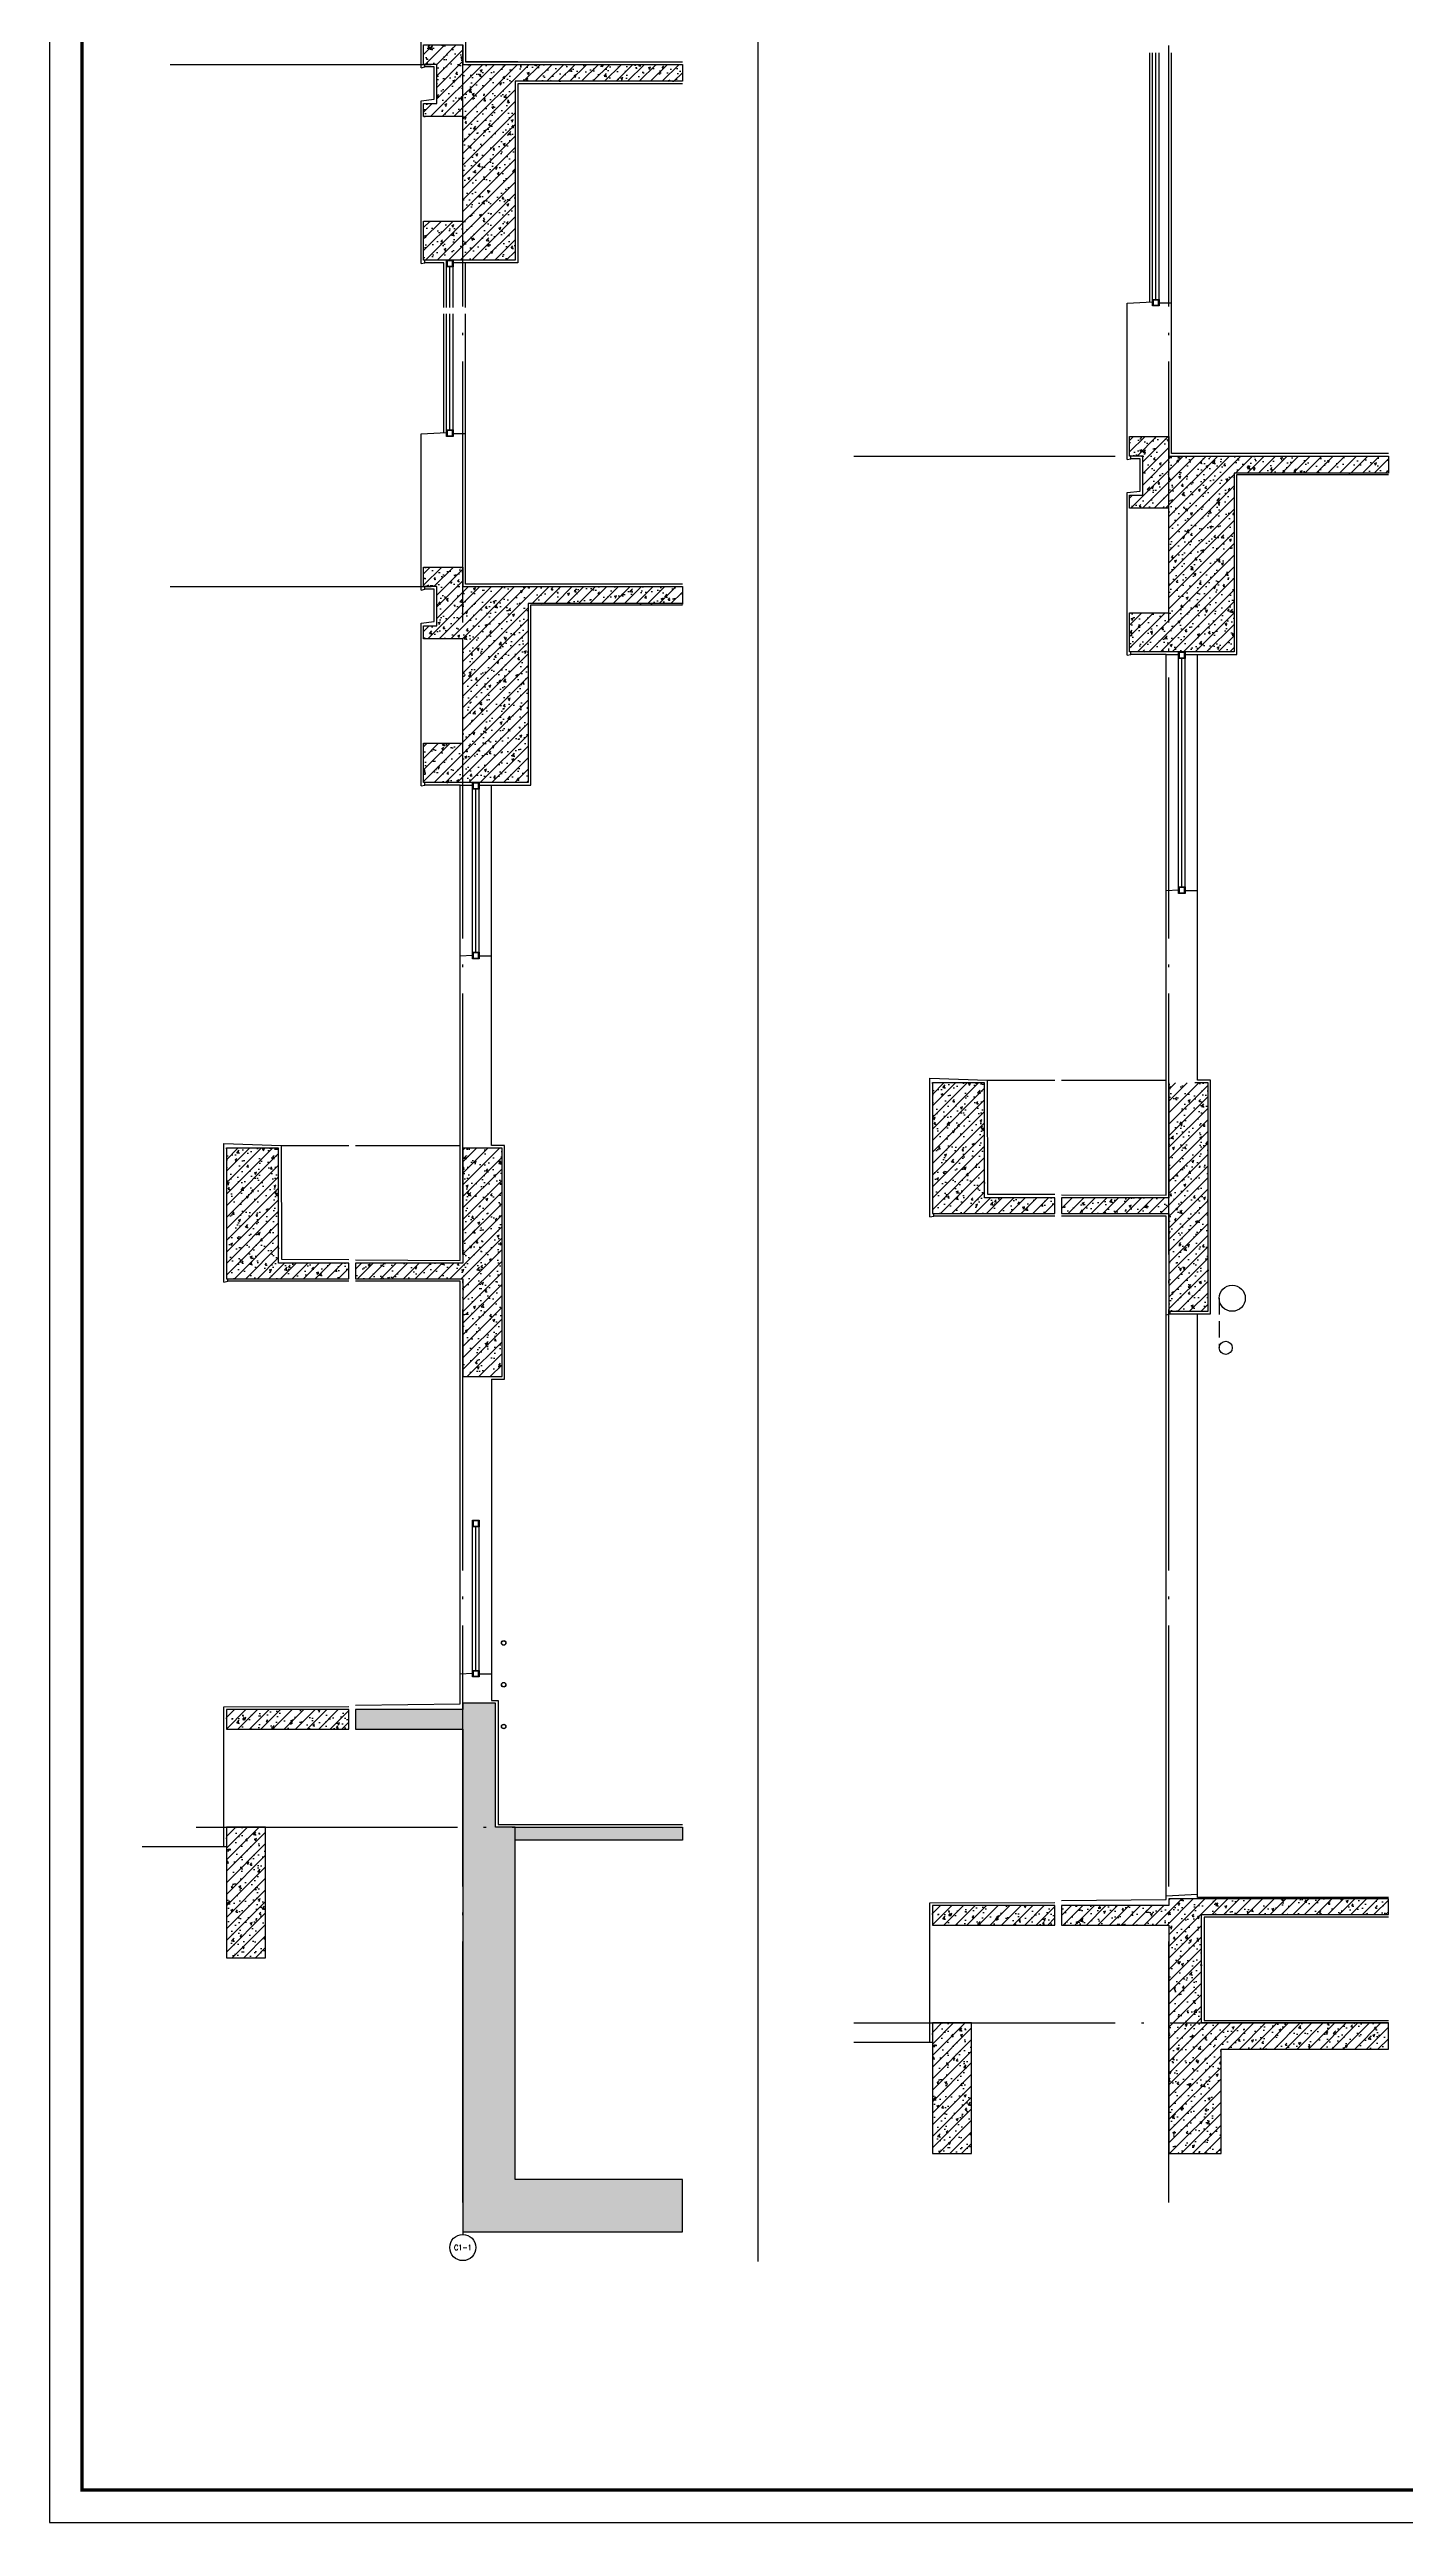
# Model space of a CAD drawing. Extents: x 6843040 to 15500510, y -6507076 to -4940511.
# Drawn here: x 7692529 to 7702910, y -6183597 to -6164658 of the extents above; entities that cross this region are included whole.
import ezdxf
from ezdxf.enums import TextEntityAlignment as Align

# ---------------------------------------------------------------- set-up
doc = ezdxf.new("R2010")
doc.units = 0
doc.header["$LTSCALE"] = 1000
doc.header["$MEASUREMENT"] = 0
doc.linetypes.add('DASH_50', pattern=[0.175, 0.125, -0.05])
doc.linetypes.add('DOTE', pattern=[2.42, 2, -0.2, 0.02, -0.2])
for name, color, linetype in [('AXIS', 3, 'Continuous'), ('AXIS_TEXT', 7, 'Continuous'), ('COLUMN', 10, 'Continuous'), ('DOTE', 8, 'DOTE'), ('E_LINE_1', 1, 'Continuous'), ('plan-1', 40, 'Continuous'), ('PUB_HATCH', 8, 'Continuous'), ('PUB_TITLE', 4, 'Continuous'), ('RAIL', 163, 'Continuous'), ('WINDOW', 4, 'Continuous'), ('剪力墙线', 211, 'Continuous'), ('批荡层', 213, 'Continuous')]:
    doc.layers.add(name, color=color, linetype=linetype)
doc.styles.add('_TCH_AXIS', font='COMPLEX', dxfattribs={"bigfont": 'GBCBIG'})
doc.styles.add('COMPLEX', font='COMPLEX')
pattern_1 = [(45, (0, 0), (-44.19417382, 44.19417382), []), (50, (0, 0), (179.3150457, -15.6880337), [18.75, -206.25]), (355, (0, 0), (-34.6878334, 188.0480334), [15, -165]), (100.4514, (14.94, -1.3), (144.6273454, 172.3598855), [15.9350475, -175.285528]), (46.1842, (0, 50), (266.810262, -41.3797536), [28.125, -309.375]), (96.6356, (22.23, 46.55), (233.6656764, 243.529468), [23.902572, -262.92825]), (351.1842, (0, 50), (233.665486, 243.52965), [22.5, -247.5]), (21, (25, 37.5), (149.226763, -100.6547227), [18.75, -206.25]), (326, (25, 37.5), (60.828833, 181.2875113), [15, -165]), (71.4514, (37.44, 29.11), (210.055657, 80.6326242), [15.9350475, -175.285528]), (37.5, (0, 0), (3.03996383, 83.22346346), [0, -163, 0, -167.5, 0, -165.625]), (7.5, (0, 0), (65.7673844, 98.602928), [0, -95.5, 0, -159.25, 0, -63.125]), (327.5, (-55.75, 0), (133.45560904, -5.63871793), [0, -62.5, 0, -195, 0, -258.75]), (317.5, (-80.75, 0), (145.7965423, 25.0262456), [0, -81.25, 0, -129.5, 0, -183.75])]

# ---------------------------------------------------------------- blocks, each defined once
blk = doc.blocks.new('护窗栏杆1')
at = {"layer": 'RAIL'}
for centre, radius in [((7607611, -5917854), 17.5), ((7607611, -5917854), 16), ((7607611, -5918174), 17.5), ((7607611, -5918174), 16), ((7607611, -5918494), 17.5), ((7607611, -5918494), 16)]:
    blk.add_circle(centre, radius, dxfattribs=at)
blk = doc.blocks.new('_AXISO')
blk.add_circle((0, 0), 0.5)
at = {"layer": 'AXIS_TEXT', "style": 'COMPLEX', "width": 1.041667}
blk.add_attdef('A', text='', height=0.56, dxfattribs=at).set_placement((-0.25, -0.28), (0.25, -0.28), align=Align.FIT)

msp = doc.modelspace()

# ---------------------------------------------------------------- hatches: boundary and pattern name
at = {"layer": 'PUB_HATCH'}
h = msp.add_hatch(dxfattribs=at)
h.set_pattern_fill('钢筋混凝土', color=256, scale=25, style=0)
h.set_pattern_definition(pattern_1)
h.paths.add_polyline_path([(7695493.5, -6165071.5), (7695493.5, -6164771.5), (7695393.5, -6164771.5), (7695393.5, -6164621.5), (7695693.5, -6164621.5), (7695693.5, -6164771.5), (7697374.1, -6164771.5), (7697374.1, -6164901.5), (7696093.5, -6164901.5), (7696093.5, -6166271.5), (7695393.5, -6166271.5), (7695393.5, -6165971.5), (7695693.5, -6165971.5), (7695693.5, -6165171.5), (7695393.5, -6165171.5), (7695393.5, -6165071.5)])
h = msp.add_hatch(dxfattribs=at)
h.set_pattern_fill('钢筋混凝土', color=256, scale=25, style=0)
h.set_pattern_definition([(45, (84465.19, -290354.1), (-44.19417382, 44.19417382), []), (50, (84465.19, -290354.1), (179.3150457, -15.6880337), [18.75, -206.25]), (355, (84465.19, -290354.1), (-34.6878334, 188.0480334), [15, -165]), (100.4514, (84480.13, -290355.4), (144.6273454, 172.3598855), [15.9350475, -175.285528]), (46.1842, (84465.2, -290304.1), (266.810262, -41.3797536), [28.125, -309.375]), (96.6356, (84487.42, -290307.55), (233.6656764, 243.529468), [23.902572, -262.92825]), (351.1842, (84465.2, -290304.1), (233.665486, 243.52965), [22.5, -247.5]), (21, (84490.19, -290316.6), (149.226763, -100.6547227), [18.75, -206.25]), (326, (84490.19, -290316.6), (60.828833, 181.2875113), [15, -165]), (71.4514, (84502.63, -290324.99), (210.055657, 80.6326242), [15.9350475, -175.285528]), (37.5, (84465.19, -290354.1), (3.03996383, 83.22346346), [0, -163, 0, -167.5, 0, -165.625]), (7.5, (84465.19, -290354.1), (65.7673844, 98.602928), [0, -95.5, 0, -159.25, 0, -63.125]), (327.5, (84409.44, -290354.1), (133.45560904, -5.63871793), [0, -62.5, 0, -195, 0, -258.75]), (317.5, (84384.44, -290354.1), (145.7965423, 25.0262456), [0, -81.25, 0, -129.5, 0, -183.75])])
h.paths.add_polyline_path([(7700798.4, -6167771.5), (7700898.4, -6167771.5), (7700898.4, -6168071.5), (7700798.4, -6168071.5), (7700798.4, -6168171.5), (7701098.4, -6168171.5), (7701098.4, -6168971.5), (7700798.4, -6168971.5), (7700798.4, -6169271.5), (7701598.4, -6169271.5), (7701598.4, -6167901.5), (7702778.9, -6167901.5), (7702778.9, -6167771.5), (7701098.4, -6167771.5), (7701098.4, -6167621.5), (7700798.4, -6167621.5)])
h = msp.add_hatch(dxfattribs=at)
h.set_pattern_fill('钢筋混凝土', color=256, scale=25, style=0)
h.set_pattern_definition(pattern_1)
h.paths.add_polyline_path([(7695493.5, -6169071.5), (7695493.5, -6168771.5), (7695393.5, -6168771.5), (7695393.5, -6168621.5), (7695693.5, -6168621.5), (7695693.5, -6168771.5), (7697374.1, -6168771.5), (7697374.1, -6168901.5), (7696193.5, -6168901.5), (7696193.5, -6170271.5), (7695393.5, -6170271.5), (7695393.5, -6169971.5), (7695693.5, -6169971.5), (7695693.5, -6169171.5), (7695393.5, -6169171.5), (7695393.5, -6169071.5)])
h = msp.add_hatch(dxfattribs=at)
h.set_pattern_fill('钢筋混凝土', color=256, scale=25, style=0)
h.set_pattern_definition([(45, (3932.875, 1000), (-44.19417382, 44.19417382), []), (50, (3932.87, 1000), (179.3150457, -15.6880337), [18.75, -206.25]), (355, (3932.87, 1000), (-34.6878334, 188.0480334), [15, -165]), (100.4514, (3947.82, 998.7), (144.6273454, 172.3598855), [15.9350475, -175.285528]), (46.1842, (3932.87, 1050), (266.810262, -41.3797536), [28.125, -309.375]), (96.6356, (3955.1, 1046.55), (233.6656764, 243.529468), [23.902572, -262.92825]), (351.1842, (3932.87, 1050), (233.665486, 243.52965), [22.5, -247.5]), (21, (3957.87, 1037.5), (149.226763, -100.6547227), [18.75, -206.25]), (326, (3957.87, 1037.5), (60.828833, 181.2875113), [15, -165]), (71.4514, (3970.31, 1029.11), (210.055657, 80.6326242), [15.9350475, -175.285528]), (37.5, (3932.875, 1000), (3.03996383, 83.22346346), [0, -163, 0, -167.5, 0, -165.625]), (7.5, (3932.875, 1000), (65.7673844, 98.602928), [0, -95.5, 0, -159.25, 0, -63.125]), (327.5, (3877.125, 1000), (133.45560904, -5.63871793), [0, -62.5, 0, -195, 0, -258.75]), (317.5, (3852.12, 1000), (145.7965423, 25.0262456), [0, -81.25, 0, -129.5, 0, -183.75])])
h.paths.add_polyline_path([(7700226.3, -6173451.5), (7699688.4, -6173451.5), (7699688.4, -6172571.5), (7699288.4, -6172571.5), (7699288.4, -6173571.5), (7700226.3, -6173571.5)])
h = msp.add_hatch(dxfattribs=at)
h.set_pattern_fill('钢筋混凝土', color=256, scale=25, style=0)
h.set_pattern_definition([(45, (-10231.584, 0), (-44.19417382, 44.19417382), []), (50, (-10231.58, 0), (179.3150457, -15.6880337), [18.75, -206.25]), (355, (-10231.58, 0), (-34.6878334, 188.0480334), [15, -165]), (100.4514, (-10216.64, -1.3), (144.6273454, 172.3598855), [15.9350475, -175.285528]), (46.1842, (-10231.58, 50), (266.810262, -41.3797536), [28.125, -309.375]), (96.6356, (-10209.35, 46.55), (233.6656764, 243.529468), [23.902572, -262.92825]), (351.1842, (-10231.58, 50), (233.665486, 243.52965), [22.5, -247.5]), (21, (-10206.58, 37.5), (149.226763, -100.6547227), [18.75, -206.25]), (326, (-10206.58, 37.5), (60.828833, 181.2875113), [15, -165]), (71.4514, (-10194.15, 29.11), (210.055657, 80.6326242), [15.9350475, -175.285528]), (37.5, (-10231.584, 0), (3.03996383, 83.22346346), [0, -163, 0, -167.5, 0, -165.625]), (7.5, (-10231.58, 0), (65.7673844, 98.602928), [0, -95.5, 0, -159.25, 0, -63.125]), (327.5, (-10287.334, 0), (133.45560904, -5.63871793), [0, -62.5, 0, -195, 0, -258.75]), (317.5, (-10312.33, 0), (145.7965423, 25.0262456), [0, -81.25, 0, -129.5, 0, -183.75])])
h.paths.add_polyline_path([(7700276.3, -6173451.5), (7700276.3, -6173571.5), (7701098.4, -6173571.5), (7701098.4, -6174321.5), (7701398.4, -6174321.5), (7701398.4, -6172771.5), (7701398.4, -6172571.5), (7701298.4, -6172571.5), (7701098.4, -6172571.5), (7701098.4, -6173451.5)])
h = msp.add_hatch(dxfattribs=at)
h.set_pattern_fill('钢筋混凝土', color=256, scale=25, style=0)
h.set_pattern_definition([(45, (-1471.99, 500), (-44.19417382, 44.19417382), []), (50, (-1471.99, 500), (179.3150457, -15.6880337), [18.75, -206.25]), (355, (-1472, 500), (-34.6878334, 188.0480334), [15, -165]), (100.4514, (-1457.05, 498.7), (144.6273454, 172.3598855), [15.9350475, -175.285528]), (46.1842, (-1472, 550), (266.810262, -41.3797536), [28.125, -309.375]), (96.6356, (-1449.76, 546.55), (233.6656764, 243.529468), [23.902572, -262.92825]), (351.1842, (-1472, 550), (233.665486, 243.52965), [22.5, -247.5]), (21, (-1446.99, 537.5), (149.226763, -100.6547227), [18.75, -206.25]), (326, (-1447, 537.5), (60.828833, 181.2875113), [15, -165]), (71.4514, (-1434.56, 529.11), (210.055657, 80.6326242), [15.9350475, -175.285528]), (37.5, (-1471.99, 500), (3.03996383, 83.22346346), [0, -163, 0, -167.5, 0, -165.625]), (7.5, (-1471.99, 500), (65.7673844, 98.602928), [0, -95.5, 0, -159.25, 0, -63.125]), (327.5, (-1527.74, 500), (133.45560904, -5.63871793), [0, -62.5, 0, -195, 0, -258.75]), (317.5, (-1552.74, 500), (145.7965423, 25.0262456), [0, -81.25, 0, -129.5, 0, -183.75])])
h.paths.add_polyline_path([(7694821.5, -6173951.5), (7694283.5, -6173951.5), (7694283.5, -6173071.5), (7693883.5, -6173071.5), (7693883.5, -6174071.5), (7694821.5, -6174071.5)])
h = msp.add_hatch(dxfattribs=at)
h.set_pattern_fill('钢筋混凝土', color=256, scale=25, style=0)
h.set_pattern_definition([(45, (0, 500), (-44.19417382, 44.19417382), []), (50, (0, 500), (179.3150457, -15.6880337), [18.75, -206.25]), (355, (0, 500), (-34.6878334, 188.0480334), [15, -165]), (100.4514, (14.94, 498.7), (144.6273454, 172.3598855), [15.9350475, -175.285528]), (46.1842, (0, 550), (266.810262, -41.3797536), [28.125, -309.375]), (96.6356, (22.23, 546.55), (233.6656764, 243.529468), [23.902572, -262.92825]), (351.1842, (0, 550), (233.665486, 243.52965), [22.5, -247.5]), (21, (25, 537.5), (149.226763, -100.6547227), [18.75, -206.25]), (326, (25, 537.5), (60.828833, 181.2875113), [15, -165]), (71.4514, (37.44, 529.11), (210.055657, 80.6326242), [15.9350475, -175.285528]), (37.5, (0, 500), (3.03996383, 83.22346346), [0, -163, 0, -167.5, 0, -165.625]), (7.5, (0, 500), (65.7673844, 98.602928), [0, -95.5, 0, -159.25, 0, -63.125]), (327.5, (-55.75, 500), (133.45560904, -5.63871793), [0, -62.5, 0, -195, 0, -258.75]), (317.5, (-80.75, 500), (145.7965423, 25.0262456), [0, -81.25, 0, -129.5, 0, -183.75])])
h.paths.add_polyline_path([(7695693.5, -6173071.5), (7695693.5, -6173951.5), (7694871.5, -6173951.5), (7694871.5, -6174071.5), (7695693.5, -6174071.5), (7695693.5, -6174821.5), (7695993.5, -6174821.5), (7695993.5, -6173071.5)])
h = msp.add_hatch(dxfattribs=at)
h.set_pattern_fill('钢筋混凝土', color=256, scale=25, style=0)
h.set_pattern_definition([(45, (0, 1500), (-44.19417382, 44.19417382), []), (50, (0, 1500), (179.3150457, -15.6880337), [18.75, -206.25]), (355, (0, 1500), (-34.6878334, 188.0480334), [15, -165]), (100.4514, (14.94, 1498.7), (144.6273454, 172.3598855), [15.9350475, -175.285528]), (46.1842, (0, 1550), (266.810262, -41.3797536), [28.125, -309.375]), (96.6356, (22.23, 1546.55), (233.6656764, 243.529468), [23.902572, -262.92825]), (351.1842, (0, 1550), (233.665486, 243.52965), [22.5, -247.5]), (21, (25, 1537.5), (149.226763, -100.6547227), [18.75, -206.25]), (326, (25, 1537.5), (60.828833, 181.2875113), [15, -165]), (71.4514, (37.44, 1529.11), (210.055657, 80.6326242), [15.9350475, -175.285528]), (37.5, (0, 1500), (3.03996383, 83.22346346), [0, -163, 0, -167.5, 0, -165.625]), (7.5, (0, 1500), (65.7673844, 98.602928), [0, -95.5, 0, -159.25, 0, -63.125]), (327.5, (-55.75, 1500), (133.45560904, -5.63871793), [0, -62.5, 0, -195, 0, -258.75]), (317.5, (-80.75, 1500), (145.7965423, 25.0262456), [0, -81.25, 0, -129.5, 0, -183.75])])
h.paths.add_polyline_path([(7694821.5, -6177371.5), (7693883.5, -6177371.5), (7693883.5, -6177521.5), (7694821.5, -6177521.5)])
h = msp.add_hatch(dxfattribs=at)
h.set_pattern_fill('钢筋混凝土', color=256, scale=25, style=0)
h.set_pattern_definition(pattern_1)
h.paths.add_polyline_path([(7696093.5, -6178271.5), (7695943.5, -6178271.5), (7695943.5, -6177321.5), (7695693.5, -6177321.5), (7695693.5, -6177371.5), (7694871.5, -6177371.5), (7694871.5, -6177521.5), (7695693.5, -6177521.5), (7695693.5, -6181371.5), (7697374.1, -6181371.5), (7697374.1, -6180971.5), (7696093.5, -6180971.5)])
h.paths.add_polyline_path([(7696093.5, -6178271.5), (7697374.1, -6178271.5), (7697374.1, -6178371.5), (7696093.5, -6178371.5)], flags=17)
h = msp.add_hatch(dxfattribs=at)
h.set_pattern_fill('钢筋混凝土', color=256, scale=25, style=0)
h.set_pattern_definition([(45, (28.01, 1500), (-44.19417382, 44.19417382), []), (50, (28.01, 1500), (179.3150457, -15.6880337), [18.75, -206.25]), (355, (28, 1500), (-34.6878334, 188.0480334), [15, -165]), (100.4514, (42.95, 1498.7), (144.6273454, 172.3598855), [15.9350475, -175.285528]), (46.1842, (28, 1550), (266.810262, -41.3797536), [28.125, -309.375]), (96.6356, (50.24, 1546.55), (233.6656764, 243.529468), [23.902572, -262.92825]), (351.1842, (28, 1550), (233.665486, 243.52965), [22.5, -247.5]), (21, (53.01, 1537.5), (149.226763, -100.6547227), [18.75, -206.25]), (326, (53, 1537.5), (60.828833, 181.2875113), [15, -165]), (71.4514, (65.44, 1529.11), (210.055657, 80.6326242), [15.9350475, -175.285528]), (37.5, (28.01, 1500), (3.03996383, 83.22346346), [0, -163, 0, -167.5, 0, -165.625]), (7.5, (28.01, 1500), (65.7673844, 98.602928), [0, -95.5, 0, -159.25, 0, -63.125]), (327.5, (-27.74, 1500), (133.45560904, -5.63871793), [0, -62.5, 0, -195, 0, -258.75]), (317.5, (-52.74, 1500), (145.7965423, 25.0262456), [0, -81.25, 0, -129.5, 0, -183.75])])
h.paths.add_polyline_path([(7693883.5, -6178271.5), (7693883.5, -6179271.5), (7694183.5, -6179271.5), (7694183.5, -6178271.5)], flags=17)
h = msp.add_hatch(dxfattribs=at)
h.set_pattern_fill('钢筋混凝土', color=256, scale=25, style=0)
h.set_pattern_definition([(45, (5404.867, -9e-10), (-44.19417382, 44.19417382), []), (50, (5404.87, -9e-10), (179.3150457, -15.6880337), [18.75, -206.25]), (355, (5404.87, -9e-10), (-34.6878334, 188.0480334), [15, -165]), (100.4514, (5419.81, -1.3), (144.6273454, 172.3598855), [15.9350475, -175.285528]), (46.1842, (5404.87, 50), (266.810262, -41.3797536), [28.125, -309.375]), (96.6356, (5427.1, 46.55), (233.6656764, 243.529468), [23.902572, -262.92825]), (351.1842, (5404.87, 50), (233.665486, 243.52965), [22.5, -247.5]), (21, (5429.87, 37.5), (149.226763, -100.6547227), [18.75, -206.25]), (326, (5429.87, 37.5), (60.828833, 181.2875113), [15, -165]), (71.4514, (5442.3, 29.11), (210.055657, 80.6326242), [15.9350475, -175.285528]), (37.5, (5404.867, -9e-10), (3.03996383, 83.22346346), [0, -163, 0, -167.5, 0, -165.625]), (7.5, (5404.87, -9e-10), (65.7673844, 98.602928), [0, -95.5, 0, -159.25, 0, -63.125]), (327.5, (5349.12, -9e-10), (133.45560904, -5.63871793), [0, -62.5, 0, -195, 0, -258.75]), (317.5, (5324.12, -9e-10), (145.7965423, 25.0262456), [0, -81.25, 0, -129.5, 0, -183.75])])
h.paths.add_polyline_path([(7700226.3, -6178871.5), (7699288.4, -6178871.5), (7699288.4, -6179021.5), (7700226.3, -6179021.5)])
h = msp.add_hatch(dxfattribs=at)
h.set_pattern_fill('钢筋混凝土', color=256, scale=25, style=0)
h.set_pattern_definition([(45, (-47774.86, 0), (-44.19417382, 44.19417382), []), (50, (-47774.86, 0), (179.3150457, -15.6880337), [18.75, -206.25]), (355, (-47774.86, 0), (-34.6878334, 188.0480334), [15, -165]), (100.4514, (-47759.92, -1.3), (144.6273454, 172.3598855), [15.9350475, -175.285528]), (46.1842, (-47774.86, 50), (266.810262, -41.3797536), [28.125, -309.375]), (96.6356, (-47752.63, 46.55), (233.6656764, 243.529468), [23.902572, -262.92825]), (351.1842, (-47774.86, 50), (233.665486, 243.52965), [22.5, -247.5]), (21, (-47749.86, 37.5), (149.226763, -100.6547227), [18.75, -206.25]), (326, (-47749.86, 37.5), (60.828833, 181.2875113), [15, -165]), (71.4514, (-47737.43, 29.11), (210.055657, 80.6326242), [15.9350475, -175.285528]), (37.5, (-47774.86, 0), (3.03996383, 83.22346346), [0, -163, 0, -167.5, 0, -165.625]), (7.5, (-47774.86, 0), (65.7673844, 98.602928), [0, -95.5, 0, -159.25, 0, -63.125]), (327.5, (-47830.61, 0), (133.45560904, -5.63871793), [0, -62.5, 0, -195, 0, -258.75]), (317.5, (-47855.61, 0), (145.7965423, 25.0262456), [0, -81.25, 0, -129.5, 0, -183.75])])
h.paths.add_polyline_path([(7702778.9, -6179771.5), (7701348.4, -6179771.5), (7701348.4, -6178941.5), (7702778.9, -6178941.5), (7702778.9, -6178821.5), (7701098.4, -6178821.5), (7701098.4, -6178871.5), (7700276.3, -6178871.5), (7700276.3, -6179021.5), (7701098.4, -6179021.5), (7701098.4, -6180771.5), (7701498.4, -6180771.5), (7701498.4, -6179971.5), (7702778.9, -6179971.5)])
h = msp.add_hatch(dxfattribs=at)
h.set_pattern_fill('钢筋混凝土', color=256, scale=25, style=0)
h.set_pattern_definition([(45, (5432.875, -9e-10), (-44.19417382, 44.19417382), []), (50, (5432.87, -9e-10), (179.3150457, -15.6880337), [18.75, -206.25]), (355, (5432.87, -9e-10), (-34.6878334, 188.0480334), [15, -165]), (100.4514, (5447.82, -1.3), (144.6273454, 172.3598855), [15.9350475, -175.285528]), (46.1842, (5432.87, 50), (266.810262, -41.3797536), [28.125, -309.375]), (96.6356, (5455.1, 46.55), (233.6656764, 243.529468), [23.902572, -262.92825]), (351.1842, (5432.87, 50), (233.665486, 243.52965), [22.5, -247.5]), (21, (5457.87, 37.5), (149.226763, -100.6547227), [18.75, -206.25]), (326, (5457.87, 37.5), (60.828833, 181.2875113), [15, -165]), (71.4514, (5470.31, 29.11), (210.055657, 80.6326242), [15.9350475, -175.285528]), (37.5, (5432.875, -9e-10), (3.03996383, 83.22346346), [0, -163, 0, -167.5, 0, -165.625]), (7.5, (5432.875, -9e-10), (65.7673844, 98.602928), [0, -95.5, 0, -159.25, 0, -63.125]), (327.5, (5377.125, -9e-10), (133.45560904, -5.63871793), [0, -62.5, 0, -195, 0, -258.75]), (317.5, (5352.12, -9e-10), (145.7965423, 25.0262456), [0, -81.25, 0, -129.5, 0, -183.75])])
h.paths.add_polyline_path([(7699288.4, -6179771.5), (7699288.4, -6180771.5), (7699588.4, -6180771.5), (7699588.4, -6179771.5)], flags=17)

# ---------------------------------------------------------------- linework, layer by layer
at = {"layer": 'AXIS'}
msp.add_line((7695693.5, -6181004), (7695693.5, -6181391.5), dxfattribs=at)
at = {"layer": 'COLUMN'}
for points in [[(7700226.3, -6173451.5), (7699688.4, -6173451.5), (7699688.4, -6172571.5), (7699288.4, -6172571.5), (7699288.4, -6173571.5), (7700226.3, -6173571.5)], [(7694821.5, -6173951.5), (7694283.5, -6173951.5), (7694283.5, -6173071.5), (7693883.5, -6173071.5), (7693883.5, -6174071.5), (7694821.5, -6174071.5)], [(7694821.5, -6177371.5), (7693883.5, -6177371.5), (7693883.5, -6177521.5), (7694821.5, -6177521.5)], [(7696093.5, -6178271.5), (7695943.5, -6178271.5), (7695943.5, -6177321.5), (7695693.5, -6177321.5), (7695693.5, -6177371.5), (7694871.5, -6177371.5), (7694871.5, -6177521.5), (7695693.5, -6177521.5), (7695693.5, -6181371.5), (7697374.1, -6181371.5), (7697374.1, -6180971.5), (7696093.5, -6180971.5)], [(7693883.5, -6178271.5), (7693883.5, -6179271.5), (7694183.5, -6179271.5), (7694183.5, -6178271.5)], [(7696093.5, -6178271.5), (7697374.1, -6178271.5), (7697374.1, -6178371.5), (7696093.5, -6178371.5)], [(7700226.3, -6178871.5), (7699288.4, -6178871.5), (7699288.4, -6179021.5), (7700226.3, -6179021.5)], [(7702778.9, -6179771.5), (7701348.4, -6179771.5), (7701348.4, -6178941.5), (7702778.9, -6178941.5), (7702778.9, -6178821.5), (7701098.4, -6178821.5), (7701098.4, -6178871.5), (7700276.3, -6178871.5), (7700276.3, -6179021.5), (7701098.4, -6179021.5), (7701098.4, -6180771.5), (7701498.4, -6180771.5), (7701498.4, -6179971.5), (7702778.9, -6179971.5)], [(7699288.4, -6179771.5), (7699288.4, -6180771.5), (7699588.4, -6180771.5), (7699588.4, -6179771.5)]]:
    msp.add_lwpolyline(points, close=True, dxfattribs=at)
for points in [[(7701098.4, -6172571.5), (7701098.4, -6173451.5), (7700276.3, -6173451.5), (7700276.3, -6173571.5)], [(7700276.3, -6173571.5), (7701098.4, -6173571.5), (7701098.4, -6174321.5), (7701398.4, -6174321.5), (7701398.4, -6172571.5), (7701298.4, -6172571.5)], [(7695693.5, -6173071.5), (7695693.5, -6173951.5), (7694871.5, -6173951.5), (7694871.5, -6174071.5), (7695693.5, -6174071.5), (7695693.5, -6174821.5), (7695993.5, -6174821.5), (7695993.5, -6173071.5), (7695693.5, -6173071.5)], [(7693883.5, -6178421.5), (7693239.8, -6178421.5)], [(7699288.4, -6179921.5), (7698687.9, -6179921.5)]]:
    msp.add_lwpolyline(points, dxfattribs=at)
at = {"layer": 'DOTE'}
for p, q in [((7701098.4, -6181146.5), (7701098.4, -6147355.6)), ((7695693.5, -6181146.5), (7695693.5, -6147671.5))]:
    msp.add_line(p, q, dxfattribs=at)
for points in [[(7693451.9, -6164771.5), (7697374.1, -6164771.5)], [(7698687.9, -6167771.5), (7702778.9, -6167771.5)], [(7693451.9, -6168771.5), (7697374.1, -6168771.5)], [(7693651.9, -6178271.5), (7697374.1, -6178271.5)], [(7698687.9, -6179771.5), (7702778.9, -6179771.5)]]:
    msp.add_lwpolyline(points, dxfattribs=at)
at = {"layer": 'E_LINE_1'}
for points in [[(7695493.5, -6165071.5), (7695493.5, -6164771.5), (7695393.5, -6164771.5), (7695393.5, -6164621.5), (7695693.5, -6164621.5), (7695693.5, -6164771.5), (7697374.1, -6164771.5), (7697374.1, -6164901.5), (7696093.5, -6164901.5), (7696093.5, -6166271.5), (7695393.5, -6166271.5), (7695393.5, -6165971.5), (7695693.5, -6165971.5), (7695693.5, -6165171.5), (7695393.5, -6165171.5), (7695393.5, -6165071.5)], [(7700898.4, -6168071.5), (7700898.4, -6167771.5), (7700798.4, -6167771.5), (7700798.4, -6167621.5), (7701098.4, -6167621.5), (7701098.4, -6167771.5), (7702778.9, -6167771.5), (7702778.9, -6167901.5), (7701598.4, -6167901.5), (7701598.4, -6169271.5), (7700798.4, -6169271.5), (7700798.4, -6168971.5), (7701098.4, -6168971.5), (7701098.4, -6168171.5), (7700798.4, -6168171.5), (7700798.4, -6168071.5)], [(7695493.5, -6169071.5), (7695493.5, -6168771.5), (7695393.5, -6168771.5), (7695393.5, -6168621.5), (7695693.5, -6168621.5), (7695693.5, -6168771.5), (7697374.1, -6168771.5), (7697374.1, -6168901.5), (7696193.5, -6168901.5), (7696193.5, -6170271.5), (7695393.5, -6170271.5), (7695393.5, -6169971.5), (7695693.5, -6169971.5), (7695693.5, -6169171.5), (7695393.5, -6169171.5), (7695393.5, -6169071.5)]]:
    msp.add_lwpolyline(points, close=True, dxfattribs=at)
at = {"layer": 'PUB_TITLE'}
msp.add_lwpolyline([(7692529.2, -6183597.4), (7713554.2, -6183597.4), (7713554.2, -6146447.4), (7692529.2, -6146447.4)], close=True, dxfattribs=at)
at = {"layer": 'PUB_TITLE', "const_width": 25}
msp.add_lwpolyline([(7692779.2, -6183347.4), (7713304.2, -6183347.4), (7713304.2, -6147072.4), (7692779.2, -6147072.4)], close=True, dxfattribs=at)
at = {"layer": 'PUB_TITLE'}
msp.add_lwpolyline([(7697954.2, -6181597.4), (7697954.2, -6147072.4)], dxfattribs=at)
at = {"layer": 'WINDOW'}
for p, q in [((7700973.4, -6166571.5, 0), (7700973.4, -6164682.6)), ((7700998.4, -6166571.5), (7700998.4, -6164682.6)), ((7701023.4, -6166571.5, 0), (7701023.4, -6164682.6)), ((7695568.5, -6166632.6), (7695568.5, -6166321.5)), ((7695593.5, -6166632.6), (7695593.5, -6166321.5)), ((7695618.5, -6166632.6), (7695618.5, -6166321.5)), ((7695568.5, -6167571.5, 0), (7695568.5, -6166682.6)), ((7695593.5, -6167571.5), (7695593.5, -6166682.6)), ((7695618.5, -6167571.5, 0), (7695618.5, -6166682.6)), ((7701173.4, -6171071.5), (7701173.4, -6169321.5)), ((7701198.4, -6171071.5), (7701198.4, -6169321.5, 0)), ((7701223.4, -6171071.5), (7701223.4, -6169321.5)), ((7695768.5, -6171571.5), (7695768.5, -6170321.5)), ((7695793.5, -6171571.5), (7695793.5, -6170321.5, 0)), ((7695818.5, -6171571.5), (7695818.5, -6170321.5)), ((7695768.5, -6177071.5), (7695768.5, -6175971.5)), ((7695793.5, -6177071.5), (7695793.5, -6175971.5, 0)), ((7695818.5, -6177071.5), (7695818.5, -6175971.5))]:
    msp.add_line(p, q, dxfattribs=at)
at = {"layer": 'WINDOW', "elevation": 0}
for points in [[(7695568.5, -6166271.5), (7695618.5, -6166271.5), (7695618.5, -6166321.5), (7695568.5, -6166321.5)], [(7695613.5, -6166276.5), (7695573.5, -6166276.5), (7695573.5, -6166316.5), (7695613.5, -6166316.5)], [(7701173.4, -6171071.5), (7701223.4, -6171071.5), (7701223.4, -6171121.5), (7701173.4, -6171121.5)], [(7701218.4, -6171076.5), (7701178.4, -6171076.5), (7701178.4, -6171116.5), (7701218.4, -6171116.5)], [(7695768.5, -6171571.5), (7695818.5, -6171571.5), (7695818.5, -6171621.5), (7695768.5, -6171621.5)], [(7695813.5, -6171576.5), (7695773.5, -6171576.5), (7695773.5, -6171616.5), (7695813.5, -6171616.5)], [(7695768.5, -6175921.5), (7695818.5, -6175921.5), (7695818.5, -6175971.5), (7695768.5, -6175971.5)], [(7695813.5, -6175926.5), (7695773.5, -6175926.5), (7695773.5, -6175966.5), (7695813.5, -6175966.5)], [(7695768.5, -6177071.5), (7695818.5, -6177071.5), (7695818.5, -6177121.5), (7695768.5, -6177121.5)], [(7695813.5, -6177076.5), (7695773.5, -6177076.5), (7695773.5, -6177116.5), (7695813.5, -6177116.5)]]:
    msp.add_lwpolyline(points, close=True, dxfattribs=at)
at = {"layer": 'WINDOW'}
for points in [[(7700973.4, -6166571.5), (7701023.4, -6166571.5), (7701023.4, -6166621.5), (7700973.4, -6166621.5)], [(7701018.4, -6166576.5), (7700978.4, -6166576.5), (7700978.4, -6166616.5), (7701018.4, -6166616.5)], [(7695568.5, -6167571.5), (7695618.5, -6167571.5), (7695618.5, -6167621.5), (7695568.5, -6167621.5)], [(7695613.5, -6167576.5), (7695573.5, -6167576.5), (7695573.5, -6167616.5), (7695613.5, -6167616.5)], [(7701173.4, -6169271.5), (7701223.4, -6169271.5), (7701223.4, -6169321.5), (7701173.4, -6169321.5)], [(7701218.4, -6169276.5), (7701178.4, -6169276.5), (7701178.4, -6169316.5), (7701218.4, -6169316.5)], [(7695768.5, -6170271.5), (7695818.5, -6170271.5), (7695818.5, -6170321.5), (7695768.5, -6170321.5)], [(7695813.5, -6170276.5), (7695773.5, -6170276.5), (7695773.5, -6170316.5), (7695813.5, -6170316.5)]]:
    msp.add_lwpolyline(points, close=True, dxfattribs=at)
at = {"layer": '剪力墙线', "linetype": 'DASH_50'}
msp.add_lwpolyline([(7701483.7, -6174221.5), (7701483.7, -6174601.2)], dxfattribs=at)
at = {"layer": '剪力墙线'}
for centre, radius in [((7701583.7, -6174221.5), 100), ((7701533.7, -6174601.2), 50)]:
    msp.add_circle(centre, radius, dxfattribs=at)
at = {"layer": '批荡层'}
for p, q in [((7695373.5, -6164797.5), (7695373.5, -6163601.5)), ((7700953.4, -6166590.9), (7700953.4, -6164682.6)), ((7701118.4, -6166601.6), (7701118.4, -6164682.6)), ((7695473.5, -6164791.5), (7695403.5, -6164791.5)), ((7695473.5, -6165037.5), (7695473.5, -6164791.5)), ((7696113.5, -6164751.5), (7695713.5, -6164751.5)), ((7695373.5, -6165051.5), (7695473.5, -6165037.5)), ((7695373.5, -6166297.5), (7695373.5, -6165051.5)), ((7695548.5, -6166291.5), (7695403.5, -6166291.5)), ((7695548.5, -6166632.6), (7695548.5, -6166291.5)), ((7695713.5, -6166632.6), (7695713.5, -6166291.5)), ((7700778.4, -6166601.5), (7700973.4, -6166590.9)), ((7700778.4, -6167797.5), (7700778.4, -6166601.5)), ((7701118.4, -6166601.6), (7701023.4, -6166601.6)), ((7701118.4, -6167751.5), (7701118.4, -6166601.6)), ((7695548.5, -6167590.9), (7695548.5, -6166682.6)), ((7695713.5, -6167601.6), (7695713.5, -6166682.6)), ((7695373.5, -6167601.5), (7695568.5, -6167590.9)), ((7695373.5, -6168797.5), (7695373.5, -6167601.5)), ((7695713.5, -6167601.6), (7695618.5, -6167601.6)), ((7695713.5, -6168751.5), (7695713.5, -6167601.6)), ((7701518.4, -6167751.5), (7701118.4, -6167751.5)), ((7702778.9, -6167751.5), (7701518.4, -6167751.5)), ((7700878.4, -6167791.5), (7700808.4, -6167791.5)), ((7700878.4, -6168039.6), (7700878.4, -6167791.5)), ((7701618.4, -6169291.5), (7701618.4, -6167911.5)), ((7701618.4, -6167911.5), (7702778.9, -6167911.5)), ((7700778.4, -6168051.5), (7700878.4, -6168039.6)), ((7700778.4, -6169297.5), (7700778.4, -6168051.5)), ((7695473.5, -6168791.5), (7695403.5, -6168791.5)), ((7695473.5, -6169039.6), (7695473.5, -6168791.5)), ((7696113.5, -6168751.5), (7695713.5, -6168751.5)), ((7697374.1, -6168751.5), (7696113.5, -6168751.5)), ((7695373.5, -6169051.5), (7695473.5, -6169039.6)), ((7695373.5, -6170297.5), (7695373.5, -6169051.5)), ((7696213.5, -6168911.5), (7697374.1, -6168911.5)), ((7696213.5, -6170291.5), (7696213.5, -6168911.5)), ((7701078.4, -6169291.5), (7700808.4, -6169291.5)), ((7701078.4, -6173431.5), (7701078.4, -6169291.5)), ((7701078.4, -6169291.5), (7701173.4, -6169291.5)), ((7701223.4, -6169291.5), (7701618.4, -6169291.5)), ((7701318.4, -6172551.5), (7701318.4, -6169291.5)), ((7695673.5, -6170291.5), (7695403.5, -6170291.5)), ((7695673.5, -6173931.5), (7695673.5, -6170291.5)), ((7695673.5, -6170291.5), (7695768.5, -6170291.5)), ((7695818.5, -6170291.5), (7696213.5, -6170291.5)), ((7695913.5, -6173051.5), (7695913.5, -6170291.5)), ((7701173.4, -6171096.2), (7701078.4, -6171101.5)), ((7695768.5, -6171596.2), (7695673.5, -6171601.5)), ((7699268.4, -6173597.5), (7699268.4, -6172535.4)), ((7699268.4, -6172535.4), (7699708.4, -6172551.5)), ((7699708.4, -6172551.5), (7699709.5, -6173423.2)), ((7701418.4, -6172551.5), (7701318.4, -6172551.5)), ((7701418.4, -6174341.5), (7701418.4, -6172551.5)), ((7693863.5, -6174097.5), (7693863.5, -6173035.4)), ((7693863.5, -6173035.4), (7694303.5, -6173051.5)), ((7694303.5, -6173051.5), (7694304.6, -6173923.2)), ((7696013.5, -6173051.5), (7695913.5, -6173051.5)), ((7699709.5, -6173423.2), (7700226.3, -6173424.9)), ((7700276.3, -6173428.9), (7701078.4, -6173431.5)), ((7694304.6, -6173923.2), (7694821.5, -6173924.9)), ((7694871.5, -6173927.3), (7695673.5, -6173931.5)), ((7701108.4, -6174341.5), (7701418.4, -6174341.5)), ((7701318.4, -6178811.5), (7701318.4, -6174341.5)), ((7695768.5, -6177096.2), (7695673.5, -6177101.5)), ((7701318.4, -6178788), (7701078.4, -6178801.5)), ((7702778.9, -6178811.5), (7701318.4, -6178811.5))]:
    msp.add_line(p, q, dxfattribs=at)
for points in [[(7695713.5, -6162739.4), (7695713.5, -6164751.5), (7697374.1, -6164751.5)], [(7695373.5, -6164797.5), (7695403.5, -6164791.5), (7695403.5, -6164771.5)], [(7697374.1, -6164921.5), (7696113.5, -6164921.5), (7696113.5, -6166291.5), (7695618.5, -6166291.5)], [(7695373.5, -6166297.5), (7695403.5, -6166291.5), (7695403.5, -6166271.5)], [(7700778.4, -6167797.5), (7700808.4, -6167791.5), (7700808.4, -6167771.5)], [(7695373.5, -6168797.5), (7695403.5, -6168791.5), (7695403.5, -6168771.5)], [(7700778.4, -6169297.5), (7700808.4, -6169291.5), (7700808.4, -6169271.5)], [(7695373.5, -6170297.5), (7695403.5, -6170291.5), (7695403.5, -6170271.5)], [(7699708.4, -6172551.5), (7700226.3, -6172551.5)], [(7700276.3, -6172551.5), (7701078.4, -6172551.5)], [(7694303.5, -6173051.5), (7694821.5, -6173051.5)], [(7694871.5, -6173051.5), (7695673.5, -6173051.5)], [(7695913.5, -6174841.5), (7696013.5, -6174841.5), (7696013.5, -6173051.5)], [(7699268.4, -6173597.5), (7699298.4, -6173591.5), (7699298.4, -6173571.5)], [(7700226.3, -6173591.5), (7699298.4, -6173591.5)], [(7700276.3, -6178832.9), (7701078.4, -6178826.9), (7701078.4, -6173591.5), (7700276.3, -6173591.5)], [(7693863.5, -6174097.5), (7693893.5, -6174091.5), (7693893.5, -6174071.5)], [(7694821.5, -6174091.5), (7693893.5, -6174091.5)], [(7694871.5, -6177336.6), (7695673.5, -6177326.9), (7695673.5, -6174091.5), (7694871.5, -6174091.5)], [(7701078.4, -6174347.5), (7701108.4, -6174341.5), (7701108.4, -6174321.5)], [(7695913.5, -6174841.5), (7695913.5, -6177301.5), (7695963.5, -6177301.5), (7695963.5, -6178251.5), (7697374.1, -6178251.5)], [(7693863.5, -6178421.5), (7693863.5, -6177351.5), (7694821.5, -6177348.1)], [(7699268.4, -6179921.5), (7699268.4, -6178851.5), (7700226.3, -6178848.1)], [(7702778.9, -6178961.5), (7701368.4, -6178961.5), (7701368.4, -6179751.5), (7702778.9, -6179751.5)]]:
    msp.add_lwpolyline(points, dxfattribs=at)
at = {"layer": '批荡层', "elevation": 0}
for points in [[(7701318.4, -6171101.5), (7701223.4, -6171101.5)], [(7695913.5, -6171601.5), (7695818.5, -6171601.5)], [(7695913.5, -6177101.5), (7695818.5, -6177101.5)]]:
    msp.add_lwpolyline(points, dxfattribs=at)

# ---------------------------------------------------------------- block references
at = {"layer": 'AXIS'}
ref = msp.add_blockref('_AXISO', (7695693.5, -6181491.5), dxfattribs=dict(at, xscale=200, yscale=200, zscale=200))
ref.add_attrib('A', 'C1-1', dxfattribs={"layer": 'AXIS_TEXT', "height": 39.71, "style": '_TCH_AXIS'}).set_placement((7695626.4, -6181511.4), (7695760.7, -6181511.4), align=Align.FIT)
at = {"layer": 'plan-1'}
msp.add_blockref('护窗栏杆1', (88395.5, -259007.1), dxfattribs=at)

doc.saveas('drawing.dxf')
